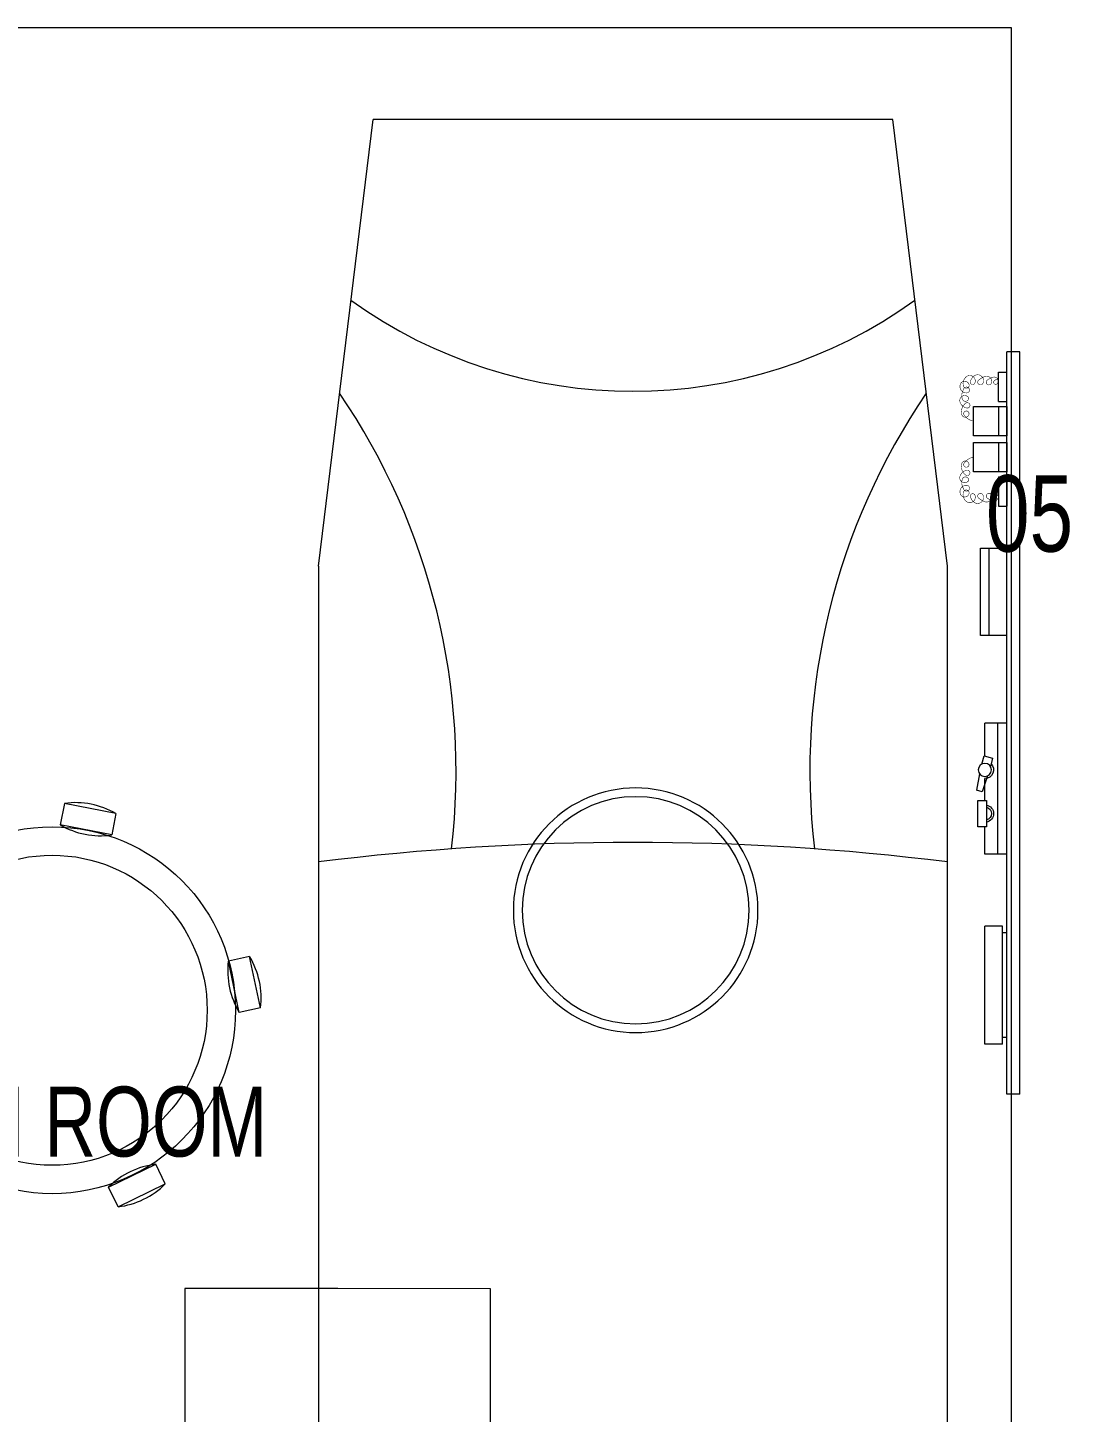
# Model space of a CAD drawing. Extents: x -234346 to 58427, y -132654 to -82394.
# Drawn here: x -33678 to -32469, y -102358 to -100773 of the extents above; entities that cross this region are included whole.
import ezdxf

# ---------------------------------------------------------------- set-up
doc = ezdxf.new("R2010")
doc.units = 0
doc.header["$LTSCALE"] = 8
doc.layers.get('0').update_dxf_attribs({"color": 9, "lineweight": 5})
for name, color, linetype, lineweight in [('72_EGR_BASE_TEXT', 9, 'Continuous', 5), ('72_EGR_EQP_TAG', 9, 'Continuous', 5), ('LOADING', 9, 'Continuous', 5), ('Walls', 9, 'Continuous', 5)]:
    doc.layers.add(name, color=color, linetype=linetype, lineweight=lineweight)
doc.styles.add('X3G_ENTITY_257CFD', font='swisscl.ttf', dxfattribs={"height": 200})
doc.styles.add('X3G_ENTITY_9EC9', font='swisscl.ttf', dxfattribs={"height": 0.2})

# ---------------------------------------------------------------- blocks, each defined once
blk = doc.blocks.new('ME19011A-P')
for p, q in [((-0.425, 0), (0.425, 0)), ((-0.425, 0), (-0.425, -0.015)), ((0.425, 0), (0.425, -0.015)), ((-0.425, -0.015), (0.425, -0.015)), ((-0.36, -0.015), (-0.36, -0.0198)), ((-0.24, -0.015), (-0.24, -0.0198)), ((-0.15, -0.015), (-0.15, -0.04)), ((0, -0.015), (0, -0.04)), ((0.1, -0.015), (0.1, -0.045)), ((0.2, -0.045), (0.2, -0.015)), ((0.2818, -0.015), (0.2484, -0.015)), ((0.2484, -0.0243), (0.2484, -0.015)), ((0.2818, -0.0243), (0.2818, -0.015)), ((0.3211, -0.015), (0.2877, -0.015)), ((0.2877, -0.015), (0.2877, -0.0531)), ((0.3211, -0.0531), (0.3211, -0.015)), ((0.3623, -0.015), (0.3289, -0.015)), ((0.3289, -0.015), (0.3289, -0.0531)), ((0.3623, -0.0531), (0.3623, -0.015)), ((0.3682, -0.0243), (0.3682, -0.015)), ((0.3682, -0.015), (0.4016, -0.015)), ((0.4016, -0.0243), (0.4016, -0.015)), ((-0.3675, -0.0198), (-0.2325, -0.0198)), ((-0.3675, -0.0198), (-0.3675, -0.0399)), ((-0.2325, -0.0198), (-0.2325, -0.0399)), ((-0.15, -0.025), (0, -0.025)), ((-0.0402, -0.0312), (-0.0496, -0.0337)), ((-0.0376, -0.0409), (-0.0402, -0.0312)), ((0.2818, -0.0243), (0.2484, -0.0243)), ((0.3211, -0.0243), (0.2877, -0.0243)), ((0.3623, -0.0243), (0.3289, -0.0243)), ((0.3682, -0.0243), (0.4016, -0.0243)), ((-0.3675, -0.0399), (-0.2325, -0.0399)), ((-0.15, -0.04), (-0.1187, -0.04)), ((-0.0887, -0.04), (-0.0637, -0.04)), ((-0.0606, -0.0371), (-0.0787, -0.0432)), ((-0.0787, -0.0432), (-0.077, -0.0497)), ((-0.0582, -0.046), (-0.077, -0.0497)), ((-0.047, -0.0434), (-0.0376, -0.0409)), ((-0.0379, -0.04), (0, -0.04)), ((0.1, -0.035), (0.2, -0.035)), ((0.1, -0.045), (0.2, -0.045)), ((0.2877, -0.0531), (0.3211, -0.0531)), ((0.3289, -0.0531), (0.3623, -0.0531))]:
    blk.add_line(p, q)
at = {"const_width": 0.000601}
for points in [[(0.3044, -0.0531, -0.184574), (0.2977, -0.0636, -1.44364), (0.2961, -0.0581, -0.837915), (0.2969, -0.0664, -0.30536), (0.2839, -0.062, -1.584726), (0.2894, -0.0609, -0.253153), (0.2827, -0.0684, -0.874198), (0.2775, -0.0585, -0.915253), (0.2791, -0.0658, -0.223821), (0.2683, -0.0644, -1.703343), (0.272, -0.0597, -0.588962), (0.2621, -0.068, -0.717795), (0.2625, -0.0581, -0.983104), (0.2645, -0.0644, -0.326362), (0.2534, -0.0609, -0.758716), (0.2609, -0.0514, -0.906186), (0.2593, -0.0565, -0.189488), (0.2526, -0.0522, -0.7948), (0.2613, -0.0423, -1.223996), (0.2574, -0.047, -0.072149), (0.2534, -0.0403, -0.645886), (0.2609, -0.0324, -1.366917), (0.2574, -0.0371, -0.078415), (0.2542, -0.0308, -0.723006), (0.2613, -0.0256, -1.105484), (0.2582, -0.0292, -0.221197), (0.2566, -0.0243, -0.221197)], [(0.3456, -0.0531, 0.184574), (0.3523, -0.0636, 1.44364), (0.3539, -0.0581, 0.837915), (0.3531, -0.0664, 0.30536), (0.3661, -0.062, 1.584726), (0.3606, -0.0609, 0.253153), (0.3673, -0.0684, 0.874198), (0.3725, -0.0585, 0.915253), (0.3709, -0.0658, 0.223821), (0.3817, -0.0644, 1.703343), (0.378, -0.0597, 0.588962), (0.3879, -0.068, 0.717795), (0.3875, -0.0581, 0.983104), (0.3855, -0.0644, 0.326362), (0.3966, -0.0609, 0.758716), (0.3891, -0.0514, 0.906186), (0.3907, -0.0565, 0.189488), (0.3974, -0.0522, 0.7948), (0.3887, -0.0423, 1.223996), (0.3926, -0.047, 0.072149), (0.3966, -0.0403, 0.645886), (0.3891, -0.0324, 1.366917), (0.3926, -0.0371, 0.078415), (0.3958, -0.0308, 0.723006), (0.3887, -0.0256, 1.105484), (0.3918, -0.0292, 0.221197), (0.3934, -0.0243, 0.221197)]]:
    blk.add_lwpolyline(points, format="xyb", dxfattribs=at)
blk.add_lwpolyline([(-0.1187, -0.0482), (-0.0887, -0.0482), (-0.0887, -0.0382), (-0.1187, -0.0382)], close=True)
blk.add_circle((-0.0537, -0.04), 0.0075)
for centre, radius, start, end in [((-0.1037, -0.04), 0.01, 10.4593, 169.5407), ((-0.0537, -0.04), 0.01, 45, 180), ((-0.1037, -0.04), 0.0075, 14.0075, 165.9925)]:
    blk.add_arc(centre, radius, start, end)
blk = doc.blocks.new('M.44.57.64')
at = {"layer": 'LOADING', "xscale": 1000.000000000002, "yscale": 1000.000000000002, "zscale": 1000.000000000002, "rotation": 225.9999036123427}
blk.add_blockref('ME19011A-P', (-80806.9, 16720.7), dxfattribs=at)
blk = doc.blocks.new('HF10037B-P')
at = {"layer": 'LOADING'}
for p, q in [((0.2459, 0.134), (0.1859, 0.134)), ((0.1859, 0.134), (0.1859, 0.109)), ((0.2459, 0.134), (0.2459, 0.109)), ((0.2459, 0.109), (0.1859, 0.109)), ((0, 0), (-0.0142, -0.0583)), ((0, 0), (0.0243, -0.0059)), ((0.0243, -0.0059), (0.01, -0.0642)), ((0.4071, -0.0094), (0.431, -0.0018)), ((0.4071, -0.0094), (0.4255, -0.0665)), ((0.431, -0.0018), (0.4493, -0.0589)), ((0.4069, -0.0417), (0.4165, -0.0387)), ((-0.0142, -0.0583), (0.01, -0.0642)), ((0.4255, -0.0665), (0.4493, -0.0589)), ((0.0524, -0.2725), (0.0674, -0.2525)), ((0.0674, -0.2525), (0.1154, -0.2885)), ((0.3125, -0.2897), (0.362, -0.2558)), ((0.3267, -0.268), (0.3323, -0.2763)), ((0.3761, -0.2764), (0.362, -0.2558)), ((0.0524, -0.2725), (0.1004, -0.3085)), ((0.3266, -0.3103), (0.3761, -0.2764)), ((0.1004, -0.3085), (0.1154, -0.2885)), ((0.3266, -0.3103), (0.3125, -0.2897))]:
    blk.add_line(p, q, dxfattribs=at)
for radius in [0.21, 0.1775]:
    blk.add_circle((0.2161, -0.1014), radius, dxfattribs=at)
for centre, radius, start, end in [((0.2159, 0.0465), 0.0925, 71.0754, 108.9246), ((0.2159, 0.1965), 0.0925, 251.0754, 288.9246), ((0.0779, -0.0499), 0.0925, 147.3419, 185.1912), ((-0.0678, -0.0143), 0.0925, 327.3419, 5.1912), ((0.4996, -0.0113), 0.0925, 178.8412, 216.6904), ((0.3568, -0.057), 0.0925, 358.8412, 36.6904), ((0.2161, -0.1014), 0.2, 303.6037, 17.3657), ((0.0389, -0.3404), 0.0925, 34.1875, 72.0368), ((0.3867, -0.3449), 0.0925, 105.5121, 143.3614), ((0.1289, -0.2205), 0.0925, 214.1875, 252.0368), ((0.3019, -0.2212), 0.0925, 285.5121, 323.3614)]:
    blk.add_arc(centre, radius, start, end, dxfattribs=at)
blk = doc.blocks.new('HF13902-P')
at = {"linetype": 'Continuous'}
for points in [[(0.36, -0.5224), (0.36, -0.5224), (0.36, -0.5224), (0.36, -0.5224), (0.36, -0.5224), (0.36, -0.5224), (0.36, -0.5224), (0.36, -0.5224), (0.36, -0.5224), (0.36, -0.5224), (0.36, -0.5224), (0.36, -0.5224), (0.36, -0.5224), (0.36, -0.5224), (0.36, -0.5224), (0.36, -0.5224), (0.36, -0.5224), (0.36, -0.5224), (0.36, -0.5224), (0.36, -0.5224), (0.36, -0.5224), (0.36, -0.5224), (0.36, -0.5224), (0.36, -0.5224), (0.36, -0.5224), (0.36, -0.5224), (0.36, -0.5224), (0.36, -0.5224), (0.36, -0.5224), (0.36, -0.5224), (0.36, -0.5224), (0.36, -0.5224), (0.36, -0.5224), (0.36, -0.5224), (0.36, -0.5224), (0.36, -0.5224), (0.36, -0.5224), (0.36, -0.5224), (0.36, -0.5224), (0.36, -0.5224), (0.36, -0.5224), (0.36, -0.5224), (0.36, -0.5224), (0.36, -0.5224), (0.36, -0.5224), (0.36, -0.5224), (0.36, -0.5224), (0.36, -0.5224), (0.36, -0.5224), (0.36, -0.5224), (0.36, -0.5224), (0.36, -0.5224), (0.36, -0.5224), (0.36, -0.5224), (0.36, -0.5224), (0.36, -0.5224), (0.36, -0.5224), (0.36, -0.5224), (0.36, -0.5224), (0.36, -0.5224), (0.36, -0.5224), (0.36, -0.5224), (0.36, -0.5224), (0.36, -0.5224), (0.36, -0.5224), (0.36, -0.5224), (0.36, -0.5224), (0.36, -0.5224), (0.36, -0.5224), (0.36, -0.5224), (0.36, -0.5224), (0.36, -0.5224), (0.36, -0.5224), (0.36, -0.5224), (0.36, -0.5224), (0.36, -0.5224), (0.36, -0.5224), (0.36, -0.5224), (0.36, -0.5224), (0.36, -0.5224), (0.36, -0.5224), (0.36, -0.5224), (0.36, -0.5224), (0.36, -0.5224), (0.36, -0.5224), (0.36, -0.5224), (0.36, -0.5224), (0.36, -0.5224), (0.36, -0.5224), (0.36, -0.5224), (0.36, -0.5224), (0.36, -0.5224), (0.36, -0.5224), (0.36, -0.5224), (0.36, -0.5224), (0.36, -0.5224), (0.36, -0.5224), (0.36, -0.5224), (0.36, -0.5224), (0.36, -0.5224), (0.36, -0.5224), (0.36, -0.5224), (0.36, -0.5224), (0.36, -0.5224), (0.36, -0.5224), (0.36, -0.5224), (0.36, -0.5224), (0.36, -0.5224), (0.36, -0.5224), (0.36, -0.5224), (0.36, -0.5224), (0.36, -0.5224), (0.36, -0.5224), (0.36, -0.5224), (0.36, -0.5224), (0.36, -0.5224), (0.36, -0.5224), (0.36, -0.5224), (0.36, -0.5224), (0.36, -0.5224), (0.36, -0.5224), (0.36, -0.5224), (0.36, -0.5224), (0.36, -0.5224), (0.36, -0.5224), (0.36, -0.5224), (0.36, -0.5224), (0.36, -0.5224), (0.36, -0.5224), (0.36, -0.5224), (0.36, -0.5224), (0.36, -0.5224), (0.36, -0.5224), (0.36, -0.5224), (0.36, -0.5224), (0.36, -0.5224), (0.36, -0.5224), (0.36, -0.5224), (0.36, -0.5224), (0.36, -0.5224), (0.36, -0.5224), (0.36, -0.5224), (0.36, -0.5224), (0.36, -0.5224), (0.36, -0.5224), (0.36, -0.5224), (0.36, -0.5224), (0.36, -0.5224), (0.36, -0.5224), (0.36, -0.5224), (0.36, -0.5224), (0.36, -0.5224), (0.36, -0.5224), (0.36, -0.5224), (0.36, -0.5224), (0.36, -0.5224), (0.36, -0.5224), (0.36, -0.5224), (0.36, -0.5224), (0.36, -0.5224), (0.36, -0.5224), (0.36, -0.5224), (0.36, -0.5224), (0.36, -0.5224), (0.36, -0.5224), (0.36, -0.5224), (0.36, -0.5224), (0.36, -0.5224), (0.36, -0.5224), (0.36, -0.5224), (0.36, -0.5224), (0.36, -0.5224), (0.36, -0.5224), (0.36, -0.5224), (0.36, -0.5224), (0.36, -0.5224), (0.36, -0.5224), (0.36, -0.5224), (0.36, -0.5224), (0.36, -0.5224), (0.36, -0.5224), (0.36, -0.5224), (0.36, -0.5224), (0.36, -0.5224), (0.36, -0.5224), (0.36, -0.5224), (0.36, -0.5224), (0.36, -0.5224), (0.36, -0.5224), (0.36, -0.5224), (0.36, -0.5224), (0.36, -0.5224), (0.36, -0.5224), (0.36, -0.5224), (0.36, -0.5224), (0.36, -0.5224), (0.36, -0.5224), (0.36, -0.5224), (0.36, -0.5224), (0.36, -0.5224), (0.36, -0.5224), (0.36, -0.5224), (0.36, -0.5224), (0.36, -0.5224), (0.36, -0.5224), (0.36, -0.5224), (0.36, -0.5224), (0.36, -0.5224), (0.36, -0.5224), (0.36, -0.5224), (0.36, -0.5224), (0.36, -0.5224), (0.36, -0.5224), (0.36, -0.5224), (0.36, -0.5224), (0.36, -0.5224), (0.36, -0.5224), (0.36, -0.5224), (0.36, -0.5224)], [(0.36, -0.5224), (0.36, -0.5224), (0.36, -0.5224), (0.36, -0.5224), (0.36, -0.5224), (0.36, -0.5224), (0.36, -0.5224), (0.36, -0.5224), (0.36, -0.5224), (0.36, -0.5224), (0.36, -0.5224), (0.36, -0.5224), (0.36, -0.5224), (0.36, -0.5224), (0.36, -0.5224), (0.36, -0.5224), (0.36, -0.5224), (0.36, -0.5224), (0.36, -0.5224), (0.36, -0.5224), (0.36, -0.5224), (0.36, -0.5224), (0.36, -0.5224), (0.36, -0.5224), (0.36, -0.5224), (0.36, -0.5224), (0.36, -0.5224), (0.36, -0.5224), (0.36, -0.5224), (0.36, -0.5224), (0.36, -0.5224), (0.36, -0.5224), (0.36, -0.5224), (0.36, -0.5224), (0.36, -0.5224), (0.36, -0.5224), (0.36, -0.5224), (0.36, -0.5224), (0.36, -0.5224), (0.36, -0.5224), (0.36, -0.5224), (0.36, -0.5224), (0.36, -0.5224), (0.36, -0.5224), (0.36, -0.5224), (0.36, -0.5224), (0.36, -0.5224), (0.36, -0.5224), (0.36, -0.5224), (0.36, -0.5224), (0.36, -0.5224), (0.36, -0.5224), (0.36, -0.5224), (0.36, -0.5224), (0.36, -0.5224), (0.36, -0.5224), (0.36, -0.5224), (0.36, -0.5224), (0.36, -0.5224), (0.36, -0.5224), (0.36, -0.5224), (0.36, -0.5224), (0.36, -0.5224), (0.36, -0.5224), (0.36, -0.5224), (0.36, -0.5224), (0.36, -0.5224), (0.36, -0.5224), (0.36, -0.5224), (0.36, -0.5224), (0.36, -0.5224), (0.36, -0.5224), (0.36, -0.5224), (0.36, -0.5224), (0.36, -0.5224), (0.36, -0.5224), (0.36, -0.5224), (0.36, -0.5224), (0.36, -0.5224), (0.36, -0.5224), (0.36, -0.5224), (0.36, -0.5224), (0.36, -0.5224), (0.36, -0.5224), (0.36, -0.5224), (0.36, -0.5224), (0.36, -0.5224), (0.36, -0.5224), (0.36, -0.5224), (0.36, -0.5224), (0.36, -0.5224), (0.36, -0.5224), (0.36, -0.5224), (0.36, -0.5224), (0.36, -0.5224), (0.36, -0.5224), (0.36, -0.5224), (0.36, -0.5224), (0.36, -0.5224), (0.36, -0.5224), (0.36, -0.5224), (0.36, -0.5224), (0.36, -0.5224), (0.36, -0.5224), (0.36, -0.5224), (0.36, -0.5224), (0.36, -0.5224), (0.36, -0.5224), (0.36, -0.5224), (0.36, -0.5224), (0.36, -0.5224), (0.36, -0.5224), (0.36, -0.5224), (0.36, -0.5224), (0.36, -0.5224), (0.36, -0.5224), (0.36, -0.5224), (0.36, -0.5224), (0.36, -0.5224), (0.36, -0.5224), (0.36, -0.5224), (0.36, -0.5224), (0.36, -0.5224), (0.36, -0.5224), (0.36, -0.5224), (0.36, -0.5224), (0.36, -0.5224), (0.36, -0.5224), (0.36, -0.5224), (0.36, -0.5224), (0.36, -0.5224), (0.36, -0.5224), (0.36, -0.5224), (0.36, -0.5224), (0.36, -0.5224), (0.36, -0.5224), (0.36, -0.5224), (0.36, -0.5224), (0.36, -0.5224), (0.36, -0.5224), (0.36, -0.5224), (0.36, -0.5224), (0.36, -0.5224), (0.36, -0.5224), (0.36, -0.5224), (0.36, -0.5224), (0.36, -0.5224), (0.36, -0.5224), (0.36, -0.5224), (0.36, -0.5224), (0.36, -0.5224), (0.36, -0.5224), (0.36, -0.5224), (0.36, -0.5224), (0.36, -0.5224), (0.36, -0.5224), (0.36, -0.5224), (0.36, -0.5224), (0.36, -0.5224), (0.36, -0.5224), (0.36, -0.5224), (0.36, -0.5224), (0.36, -0.5224), (0.36, -0.5224), (0.36, -0.5224), (0.36, -0.5224), (0.36, -0.5224), (0.36, -0.5224), (0.36, -0.5224), (0.36, -0.5224), (0.36, -0.5224), (0.36, -0.5224), (0.36, -0.5224), (0.36, -0.5224), (0.36, -0.5224), (0.36, -0.5224), (0.36, -0.5224), (0.36, -0.5224), (0.36, -0.5224), (0.36, -0.5224), (0.36, -0.5224), (0.36, -0.5224), (0.36, -0.5224), (0.36, -0.5224), (0.36, -0.5224), (0.36, -0.5224), (0.36, -0.5224), (0.36, -0.5224), (0.36, -0.5224), (0.36, -0.5224), (0.36, -0.5224), (0.36, -0.5224), (0.36, -0.5224), (0.36, -0.5224), (0.36, -0.5224), (0.36, -0.5224), (0.36, -0.5224), (0.36, -0.5224), (0.36, -0.5224), (0.36, -0.5224), (0.36, -0.5224), (0.36, -0.5224), (0.36, -0.5224), (0.36, -0.5224), (0.36, -0.5224), (0.36, -0.5224), (0.36, -0.5224), (0.36, -0.5224), (0.36, -0.5224), (0.36, -0.5224), (0.36, -0.5224), (0.36, -0.5224), (0.36, -0.5224), (0.36, -0.5224)], [(0.36, -0.5224), (0.36, -0.5224), (0.36, -0.5224), (0.36, -0.5224), (0.36, -0.5224), (0.36, -0.5224), (0.36, -0.5224), (0.36, -0.5224), (0.36, -0.5224), (0.36, -0.5224), (0.36, -0.5224), (0.36, -0.5224), (0.36, -0.5224), (0.36, -0.5224), (0.36, -0.5224), (0.36, -0.5224), (0.36, -0.5224), (0.36, -0.5224), (0.36, -0.5224), (0.36, -0.5224), (0.36, -0.5224), (0.36, -0.5224), (0.36, -0.5224), (0.36, -0.5224), (0.36, -0.5224), (0.36, -0.5224), (0.36, -0.5224), (0.36, -0.5224), (0.36, -0.5224), (0.36, -0.5224), (0.36, -0.5224), (0.36, -0.5224), (0.36, -0.5224), (0.36, -0.5224), (0.36, -0.5224), (0.36, -0.5224), (0.36, -0.5224), (0.36, -0.5224), (0.36, -0.5224), (0.36, -0.5224), (0.36, -0.5224), (0.36, -0.5224), (0.36, -0.5224), (0.36, -0.5224), (0.36, -0.5224), (0.36, -0.5224), (0.36, -0.5224), (0.36, -0.5224), (0.36, -0.5224), (0.36, -0.5224), (0.36, -0.5224), (0.36, -0.5224), (0.36, -0.5224), (0.36, -0.5224), (0.36, -0.5224), (0.36, -0.5224), (0.36, -0.5224), (0.36, -0.5224), (0.36, -0.5224), (0.36, -0.5224), (0.36, -0.5224), (0.36, -0.5224), (0.36, -0.5224), (0.36, -0.5224), (0.36, -0.5224), (0.36, -0.5224), (0.36, -0.5224), (0.36, -0.5224), (0.36, -0.5224), (0.36, -0.5224), (0.36, -0.5224), (0.36, -0.5224), (0.36, -0.5224), (0.36, -0.5224), (0.36, -0.5224), (0.36, -0.5224), (0.36, -0.5224), (0.36, -0.5224), (0.36, -0.5224), (0.36, -0.5224), (0.36, -0.5224), (0.36, -0.5224), (0.36, -0.5224), (0.36, -0.5224), (0.36, -0.5224), (0.36, -0.5224), (0.36, -0.5224), (0.36, -0.5224), (0.36, -0.5224), (0.36, -0.5224), (0.36, -0.5224), (0.36, -0.5224), (0.36, -0.5224), (0.36, -0.5224), (0.36, -0.5224), (0.36, -0.5224), (0.36, -0.5224), (0.36, -0.5224), (0.36, -0.5224), (0.36, -0.5224), (0.36, -0.5224), (0.36, -0.5224), (0.36, -0.5224), (0.36, -0.5224), (0.36, -0.5224), (0.36, -0.5224), (0.36, -0.5224), (0.36, -0.5224), (0.36, -0.5224), (0.36, -0.5224), (0.36, -0.5224), (0.36, -0.5224), (0.36, -0.5224), (0.36, -0.5224), (0.36, -0.5224), (0.36, -0.5224), (0.36, -0.5224), (0.36, -0.5224), (0.36, -0.5224), (0.36, -0.5224), (0.36, -0.5224), (0.36, -0.5224), (0.36, -0.5224), (0.36, -0.5224), (0.36, -0.5224), (0.36, -0.5224), (0.36, -0.5224), (0.36, -0.5224), (0.36, -0.5224), (0.36, -0.5224), (0.36, -0.5224), (0.36, -0.5224), (0.36, -0.5224), (0.36, -0.5224), (0.36, -0.5224), (0.36, -0.5224), (0.36, -0.5224), (0.36, -0.5224), (0.36, -0.5224), (0.36, -0.5224), (0.36, -0.5224), (0.36, -0.5224), (0.36, -0.5224), (0.36, -0.5224), (0.36, -0.5224), (0.36, -0.5224), (0.36, -0.5224), (0.36, -0.5224), (0.36, -0.5224), (0.36, -0.5224), (0.36, -0.5224), (0.36, -0.5224), (0.36, -0.5224), (0.36, -0.5224), (0.36, -0.5224), (0.36, -0.5224), (0.36, -0.5224), (0.36, -0.5224), (0.36, -0.5224), (0.36, -0.5224), (0.36, -0.5224), (0.36, -0.5224), (0.36, -0.5224), (0.36, -0.5224), (0.36, -0.5224), (0.36, -0.5224), (0.36, -0.5224), (0.36, -0.5224), (0.36, -0.5224), (0.36, -0.5224), (0.36, -0.5224), (0.36, -0.5224), (0.36, -0.5224), (0.36, -0.5224), (0.36, -0.5224), (0.36, -0.5224), (0.36, -0.5224), (0.36, -0.5224), (0.36, -0.5224), (0.36, -0.5224), (0.36, -0.5224), (0.36, -0.5224), (0.36, -0.5224), (0.36, -0.5224), (0.36, -0.5224), (0.36, -0.5224), (0.36, -0.5224), (0.36, -0.5224), (0.36, -0.5224), (0.36, -0.5224), (0.36, -0.5224), (0.36, -0.5224), (0.36, -0.5224), (0.36, -0.5224), (0.36, -0.5224), (0.36, -0.5224), (0.36, -0.5224), (0.36, -0.5224), (0.36, -0.5224), (0.36, -0.5224), (0.36, -0.5224), (0.36, -0.5224), (0.36, -0.5224), (0.36, -0.5224), (0.36, -0.5224), (0.36, -0.5224), (0.36, -0.5224), (0.36, -0.5224), (0.36, -0.5224), (0.36, -0.5224), (0.36, -0.5224), (0.36, -0.5224), (0.36, -0.5224), (0.36, -0.5224), (0.36, -0.5224), (0.36, -0.5224), (0.36, -0.5224), (0.36, -0.5224), (0.36, -0.5224), (0.36, -0.5224), (0.36, -0.5224), (0.36, -0.5224), (0.36, -0.5224), (0.36, -0.5224), (0.36, -0.5224), (0.36, -0.5224), (0.36, -0.5224), (0.36, -0.5224), (0.36, -0.5224), (0.36, -0.5224), (0.36, -0.5224), (0.36, -0.5224), (0.36, -0.5224), (0.36, -0.5224), (0.36, -0.5224), (0.36, -0.5224), (0.36, -0.5224), (0.36, -0.5224), (0.36, -0.5224), (0.36, -0.5224), (0.36, -0.5224), (0.36, -0.5224), (0.36, -0.5224), (0.36, -0.5224), (0.36, -0.5224), (0.36, -0.5224), (0.36, -0.5224), (0.36, -0.5224), (0.36, -0.5224), (0.36, -0.5224), (0.36, -0.5224), (0.36, -0.5224), (0.36, -0.5224), (0.36, -0.5224), (0.36, -0.5224), (0.36, -0.5224), (0.36, -0.5224), (0.36, -0.5224), (0.36, -0.5224), (0.36, -0.5224), (0.36, -0.5224), (0.36, -0.5224), (0.36, -0.5224), (0.36, -0.5224), (0.36, -0.5224), (0.36, -0.5224), (0.36, -0.5224), (0.36, -0.5224), (0.36, -0.5224), (0.36, -0.5224), (0.36, -0.5224), (0.36, -0.5224), (0.36, -0.5224), (0.36, -0.5224), (0.36, -0.5224), (0.36, -0.5224), (0.36, -0.5224)]]:
    blk.add_lwpolyline(points, close=True, dxfattribs=at)
for points in [[(0.36, -0.5224), (0.36, -0.5224), (0.36, -0.5224), (0.36, -0.5224), (0.36, -0.5224), (0.36, -0.5224), (0.36, -0.5224), (0.36, -0.5224)], [(0.36, -0.5224), (0.36, -0.5224), (0.36, -0.5224), (0.36, -0.5224), (0.36, -0.5224), (0.36, -0.5224), (0.36, -0.5224), (0.36, -0.5224), (0.36, -0.5224), (0.36, -0.5224), (0.36, -0.5224), (0.36, -0.5224), (0.36, -0.5224), (0.36, -0.5224), (0.36, -0.5224), (0.36, -0.5224), (0.36, -0.5224), (0.36, -0.5224), (0.36, -0.5224), (0.36, -0.5224), (0.36, -0.5224), (0.36, -0.5224), (0.36, -0.5224), (0.36, -0.5224), (0.36, -0.5224), (0.36, -0.5224), (0.36, -0.5224), (0.36, -0.5224), (0.36, -0.5224), (0.36, -0.5224), (0.36, -0.5224), (0.36, -0.5224), (0.36, -0.5224), (0.36, -0.5224), (0.36, -0.5224), (0.36, -0.5224), (0.36, -0.5224), (0.36, -0.5224), (0.36, -0.5224), (0.36, -0.5224), (0.36, -0.5224), (0.36, -0.5224), (0.36, -0.5224), (0.36, -0.5224), (0.36, -0.5224), (0.36, -0.5224), (0.36, -0.5224), (0.36, -0.5224), (0.36, -0.5224), (0.36, -0.5224), (0.36, -0.5224), (0.36, -0.5224), (0.36, -0.5224), (0.36, -0.5224), (0.36, -0.5224), (0.36, -0.5224), (0.36, -0.5224), (0.36, -0.5224), (0.36, -0.5224), (0.36, -0.5224), (0.36, -0.5224), (0.36, -0.5224), (0.36, -0.5224), (0.36, -0.5224), (0.36, -0.5224), (0.36, -0.5224), (0.36, -0.5224), (0.36, -0.5224), (0.36, -0.5224), (0.36, -0.5224), (0.36, -0.5224), (0.36, -0.5224), (0.36, -0.5224), (0.36, -0.5224), (0.36, -0.5224), (0.36, -0.5224), (0.36, -0.5224), (0.36, -0.5224), (0.36, -0.5224), (0.36, -0.5224), (0.36, -0.5224), (0.36, -0.5224), (0.36, -0.5224), (0.36, -0.5224), (0.36, -0.5224), (0.36, -0.5224), (0.36, -0.5224), (0.36, -0.5224), (0.36, -0.5224), (0.36, -0.5224), (0.36, -0.5224), (0.36, -0.5224), (0.36, -0.5224), (0.36, -0.5224), (0.36, -0.5224), (0.36, -0.5224), (0.36, -0.5224), (0.36, -0.5224), (0.36, -0.5224), (0.36, -0.5224), (0.36, -0.5224), (0.36, -0.5224), (0.36, -0.5224), (0.36, -0.5224), (0.36, -0.5224), (0.36, -0.5224), (0.36, -0.5224), (0.36, -0.5224), (0.36, -0.5224), (0.36, -0.5224), (0.36, -0.5224)], [(0.36, -0.5224), (0.36, -0.5224), (0.36, -0.5224), (0.36, -0.5224), (0.36, -0.5224), (0.36, -0.5224), (0.36, -0.5224), (0.36, -0.5224), (0.36, -0.5224), (0.36, -0.5224), (0.36, -0.5224), (0.36, -0.5224), (0.36, -0.5224), (0.36, -0.5224), (0.36, -0.5224), (0.36, -0.5224), (0.36, -0.5224)], [(0.36, -0.5224), (0.36, -0.5224), (0.36, -0.5224), (0.36, -0.5224), (0.36, -0.5224), (0.36, -0.5224), (0.36, -0.5224)], [(0.36, -0.5224), (0.36, -0.5224), (0.36, -0.5224), (0.36, -0.5224), (0.36, -0.5224), (0.36, -0.5224), (0.36, -0.5224), (0.36, -0.5224), (0.36, -0.5224), (0.36, -0.5224), (0.36, -0.5224), (0.36, -0.5224)], [(0.36, -0.5224), (0.36, -0.5224), (0.36, -0.5224), (0.36, -0.5224), (0.36, -0.5224), (0.36, -0.5224), (0.36, -0.5224), (0.36, -0.5224), (0.36, -0.5224), (0.36, -0.5224), (0.36, -0.5224), (0.36, -0.5224), (0.36, -0.5224), (0.36, -0.5224), (0.36, -0.5224), (0.36, -0.5224), (0.36, -0.5224), (0.36, -0.5224), (0.36, -0.5224), (0.36, -0.5224), (0.36, -0.5224), (0.36, -0.5224), (0.36, -0.5224), (0.36, -0.5224), (0.36, -0.5224), (0.36, -0.5224), (0.36, -0.5224), (0.36, -0.5224), (0.36, -0.5224), (0.36, -0.5224), (0.36, -0.5224), (0.36, -0.5224), (0.36, -0.5224), (0.36, -0.5224), (0.36, -0.5224), (0.36, -0.5224), (0.36, -0.5224), (0.36, -0.5224), (0.36, -0.5224), (0.36, -0.5224), (0.36, -0.5224), (0.36, -0.5224), (0.36, -0.5224), (0.36, -0.5224), (0.36, -0.5224), (0.36, -0.5224), (0.36, -0.5224), (0.36, -0.5224), (0.36, -0.5224), (0.36, -0.5224), (0.36, -0.5224), (0.36, -0.5224), (0.36, -0.5224), (0.36, -0.5224), (0.36, -0.5224), (0.36, -0.5224), (0.36, -0.5224), (0.36, -0.5224), (0.36, -0.5224), (0.36, -0.5224), (0.36, -0.5224), (0.36, -0.5224), (0.36, -0.5224), (0.36, -0.5224), (0.36, -0.5224), (0.36, -0.5224), (0.36, -0.5224), (0.36, -0.5224), (0.36, -0.5224), (0.36, -0.5224), (0.36, -0.5224), (0.36, -0.5224), (0.36, -0.5224), (0.36, -0.5224), (0.36, -0.5224), (0.36, -0.5224), (0.36, -0.5224), (0.36, -0.5224), (0.36, -0.5224), (0.36, -0.5224), (0.36, -0.5224), (0.36, -0.5224), (0.36, -0.5224), (0.36, -0.5224), (0.36, -0.5224), (0.36, -0.5224), (0.36, -0.5224), (0.36, -0.5224), (0.36, -0.5224)], [(0.36, -0.5224), (0.36, -0.5224), (0.36, -0.5224), (0.36, -0.5224), (0.36, -0.5224), (0.36, -0.5224), (0.36, -0.5224), (0.36, -0.5224), (0.36, -0.5224), (0.36, -0.5224)], [(0.36, -0.5224), (0.36, -0.5224), (0.36, -0.5224), (0.36, -0.5224), (0.36, -0.5224), (0.36, -0.5224), (0.36, -0.5224), (0.36, -0.5224), (0.36, -0.5224), (0.36, -0.5224)], [(0.36, -0.5224), (0.36, -0.5224), (0.36, -0.5224), (0.36, -0.5224), (0.36, -0.5224), (0.36, -0.5224), (0.36, -0.5224), (0.36, -0.5224), (0.36, -0.5224), (0.36, -0.5224), (0.36, -0.5224), (0.36, -0.5224), (0.36, -0.5224), (0.36, -0.5224), (0.36, -0.5224)], [(0.36, -0.5224), (0.36, -0.5224), (0.36, -0.5224), (0.36, -0.5224), (0.36, -0.5224), (0.36, -0.5224), (0.36, -0.5224), (0.36, -0.5224), (0.36, -0.5224), (0.36, -0.5224)], [(0.36, -0.5224), (0.36, -0.5224), (0.36, -0.5224), (0.36, -0.5224), (0.36, -0.5224), (0.36, -0.5224), (0.36, -0.5224)], [(0.36, -0.5224), (0.36, -0.5224), (0.36, -0.5224), (0.36, -0.5224), (0.36, -0.5224), (0.36, -0.5224), (0.36, -0.5224), (0.36, -0.5224), (0.36, -0.5224), (0.36, -0.5224)], [(0.36, -0.5224), (0.36, -0.5224), (0.36, -0.5224), (0.36, -0.5224), (0.36, -0.5224), (0.36, -0.5224), (0.36, -0.5224), (0.36, -0.5224), (0.36, -0.5224), (0.36, -0.5224), (0.36, -0.5224), (0.36, -0.5224), (0.36, -0.5224), (0.36, -0.5224), (0.36, -0.5224), (0.36, -0.5224), (0.36, -0.5224), (0.36, -0.5224)], [(0.36, -0.5224), (0.36, -0.5224), (0.36, -0.5224), (0.36, -0.5224), (0.36, -0.5224), (0.36, -0.5224), (0.36, -0.5224), (0.36, -0.5224), (0.36, -0.5224)]]:
    blk.add_lwpolyline(points, dxfattribs=at)
blk.add_circle((0.36, -0.5224), 0.000000101)
for centre, radius, start, end in [((0, 1.0679), 0.5515, 234.1788, 305.8212), ((-0.9704, 0.0819), 0.7679, 353.3222, 34.2669), ((0.9704, 0.0819), 0.7679, 145.7331, 186.6778), ((0, -2.9071), 2.9071, 82.8865, 97.1135)]:
    blk.add_arc(centre, radius, start, end)
at = {"layer": 'LOADING'}
for p, q in [((-0.36, 0.3161), (-0.2975, 0.8276)), ((0.2975, 0.8276), (-0.2975, 0.8276)), ((0.36, 0.3161), (0.2975, 0.8276)), ((-0.36, 0.3161), (-0.36, -0.6824)), ((0.36, -0.6824), (0.36, 0.3161))]:
    blk.add_line(p, q, dxfattribs=at)
blk = doc.blocks.new('HF11772-P')
at = {"layer": 'LOADING'}
for p, q in [((0.6, 0.35), (0, 0.35)), ((0, 0.175), (0, 0.35)), ((0.6, 0.175), (0.6, 0.35)), ((0, 0.175), (0, 0)), ((0.6, 0), (0.6, 0.175)), ((0, 0), (0.6, 0))]:
    blk.add_line(p, q, dxfattribs=at)
blk = doc.blocks.new('WM00001-P')
at = {"layer": 'LOADING'}
for radius in [0.14, 0.13]:
    blk.add_circle((0, 0), radius, dxfattribs=at)
blk = doc.blocks.new('1stF')
at = {"layer": 'Walls', "color": 9}
for p, q in [((-32552.3, -100772.6, 0.1), (-36552.3, -100772.6, 0.1)), ((-32552.3, -103842.6, 0.1), (-32552.3, -100772.6, 0.1))]:
    blk.add_line(p, q, dxfattribs=at)
at = {"layer": 'LOADING', "color": 9, "xscale": 1000, "yscale": 1000, "zscale": 1000}
blk.add_blockref('HF13902-P', (-32985.5, -101705.2, 0), dxfattribs=at)
at = {"layer": 'LOADING', "color": 9, "xscale": -1, "rotation": 135.9999036123427}
blk.add_blockref('M.44.57.64', (37200, -145674, 0), dxfattribs=at)
at = {"layer": 'LOADING', "color": 9, "extrusion": (-2.75759e-10, -1.16581e-09, -1), "xscale": -999.9999999999997, "yscale": 999.9999999999998, "zscale": 999.9999999999998, "rotation": 154.2186874640737}
blk.add_blockref('HF10037B-P', (33411.7, -101894.7, 0), dxfattribs=at)
at = {"layer": 'LOADING', "color": 9, "extrusion": (2.26193e-18, 2.24019e-05, -1), "xscale": 1000, "yscale": 1000, "zscale": 1000, "rotation": 90.00000000000006}
blk.add_blockref('WM00001-P', (32982.4, -101782.9, -2.3), dxfattribs=at)
at = {"layer": 'LOADING', "color": 9, "extrusion": (-3.71389e-28, -3.9656e-29, -1), "xscale": -999.9999999999989, "yscale": 999.9999999999989, "zscale": -999.9999999999989, "rotation": 270.0555933617625}
blk.add_blockref('HF11772-P', (33149, -102816.1, 0), dxfattribs=at)
at = {"layer": '72_EGR_BASE_TEXT', "color": 9, "insert": (-34388.3, -101984.8, 0.1), "char_height": 80, "width": 3019.253, "attachment_point": 2, "style": 'X3G_ENTITY_9EC9'}
blk.add_mtext('GENERAL CONSULTATION / EXAMINATION ROOM', dxfattribs=at)
at = {"layer": '72_EGR_EQP_TAG', "color": 9, "insert": (-32531.5, -101284.9, 0), "char_height": 87.47, "attachment_point": 2, "style": 'X3G_ENTITY_257CFD'}
blk.add_mtext('05', dxfattribs=at)

msp = doc.modelspace()

# ---------------------------------------------------------------- block references
at = {"layer": '72_EGR_EQP_TAG'}
msp.add_blockref('1stF', (0, 0), dxfattribs=at)

doc.saveas('drawing.dxf')
